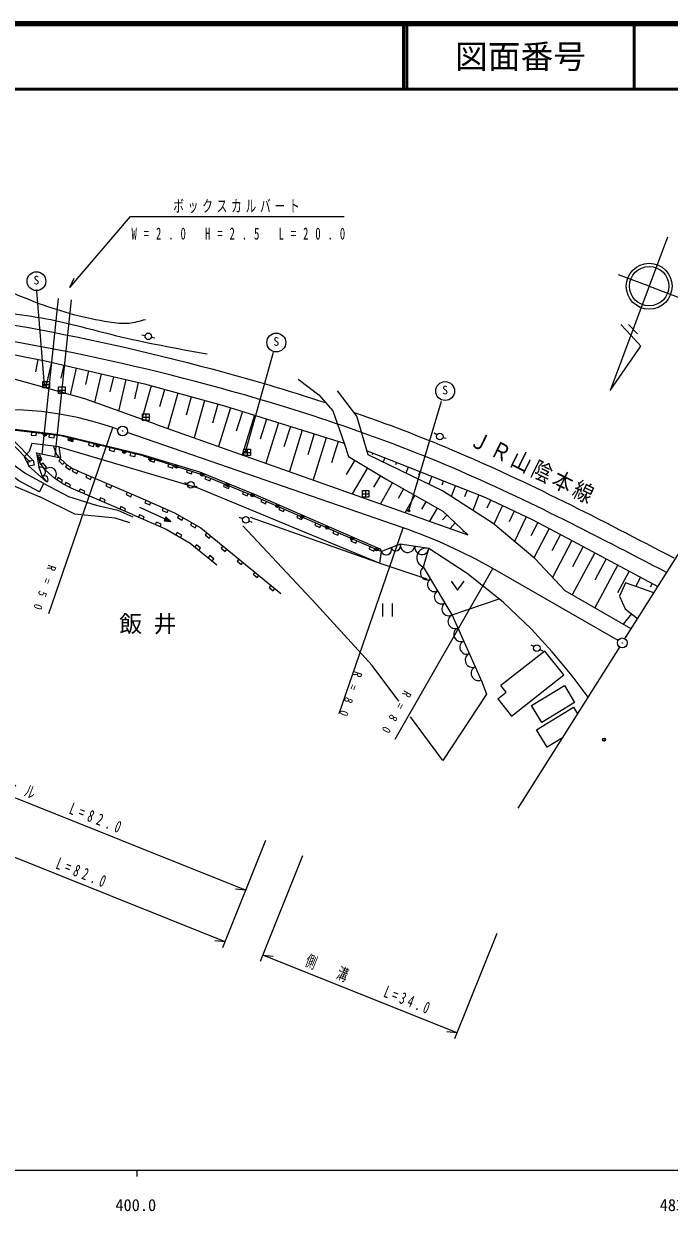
# Model space of a CAD drawing. Units: millimetres, scale not verified. Extents: x 40000 to 680000, y 20000 to 380000.
# Drawn here: x 450728 to 549345, y 198715 to 380000 of the extents above; entities that cross this region are included whole.
import ezdxf
from ezdxf.enums import TextEntityAlignment as Align

# ---------------------------------------------------------------- set-up
doc = ezdxf.new("R2010")
doc.units = ezdxf.units.MM
doc.header["$LTSCALE"] = 1000
doc.header["$PDMODE"] = 32
doc.header["$PDSIZE"] = 500
for name, color, linetype, lineweight in [('M-BGD', 7, 'Continuous', 25), ('M-TTL', 2, 'Continuous', 140), ('M-TTL-BAND', 7, 'Continuous', 25), ('M-TTL-LINE', 7, 'Continuous', 50)]:
    doc.layers.add(name, color=color, linetype=linetype, lineweight=lineweight)
doc.layers.add('M-OTRS', color=6, linetype='Continuous')
doc.layers.add('M-TTL-TXT', color=7, linetype='Continuous')
doc.styles.add('ＭＳ ゴシック', font='')
doc.styles.get('ＭＳ ゴシック').set_extended_font_data('MS Gothic')

msp = doc.modelspace()

# ---------------------------------------------------------------- linework, layer by layer
at = {"layer": 'M-BGD'}
for p, q in [((549092, 347420), (546279, 339931)), ((457747, 339759), (458408, 341170)), ((546279, 339931), (541599, 341689)), ((453894, 324819), (452753, 339175)), ((546279, 339931), (540302, 324016)), ((546279, 339931), (550960, 338172)), ((453530, 314225), (456048, 338055)), ((455519, 314015), (458037, 337845)), ((543138, 334111), (544498, 332644)), ((469267, 332364), (468774, 332448)), ((470248, 332170), (470735, 332060)), ((452885, 328752), (452513, 326853)), ((454955, 328313), (454050, 324413)), ((484594, 314588), (488861, 329887)), ((456849, 327874), (456386, 325878)), ((458744, 327435), (457797, 323352)), ((460638, 326995), (460154, 324909)), ((462532, 326556), (461520, 322191)), ((453666, 324905), (454666, 324905)), ((454166, 325405), (454166, 324405)), ((456555, 324571), (456555, 323571)), ((464427, 326117), (463896, 323826)), ((466321, 325677), (465209, 320880)), ((468216, 325238), (467634, 322731)), ((470182, 324738), (468770, 319613)), ((456055, 324071), (457055, 324071)), ((472220, 324177), (471493, 321540)), ((474257, 323615), (472765, 318196)), ((476295, 323054), (475529, 320271)), ((478333, 322493), (476760, 316782)), ((480371, 321931), (479564, 319003)), ((482305, 321366), (480468, 315469)), ((509579, 305658), (514529, 322403)), ((468878, 319945), (469878, 319945)), ((469378, 320445), (469378, 319445)), ((484135, 320795), (483206, 317812)), ((485965, 320225), (484085, 314189)), ((487795, 319655), (486844, 316602)), ((489626, 319085), (487702, 312909)), ((448912, 318135), (454902, 317427)), ((454540, 289993), (464327, 318351)), ((454902, 317427), (456847, 317144)), ((465117, 318079), (464327, 318351)), ((508701, 303039), (466535, 317589)), ((470862, 318869), (518554, 301990)), ((491456, 318514), (490483, 315392)), ((493286, 317944), (491319, 311629)), ((495116, 317374), (494122, 314182)), ((513855, 317254), (513430, 317517)), ((456847, 317144), (468623, 314302)), ((496946, 316804), (494935, 310349)), ((498777, 316234), (497760, 312971)), ((499692, 315948), (500336, 313957)), ((514762, 316856), (515243, 316722)), ((452665, 314486), (453033, 312283)), ((468623, 314302), (477582, 311613)), ((484359, 314567), (485359, 314567)), ((484859, 315067), (484859, 314067)), ((504068, 314448), (503970, 314196)), ((505868, 313742), (505616, 313099)), ((450882, 311401), (448531, 313093)), ((454221, 310054), (451531, 312464)), ((453033, 312283), (453560, 310871)), ((455480, 310580), (454020, 311910)), ((501312, 313371), (500006, 311194)), ((503265, 312200), (500890, 308242)), ((507667, 313036), (507514, 312646)), ((509467, 312331), (509105, 311410)), ((542573, 286119), (559286, 312614)), ((453560, 310871), (454221, 310054)), ((477582, 311613), (486063, 308153)), ((505217, 311028), (504149, 309248)), ((511266, 311625), (511058, 311095)), ((513065, 310919), (512595, 309720)), ((514865, 310213), (514602, 309544)), ((475791, 309761), (475319, 309926)), ((476746, 309467), (477229, 309337)), ((502462, 308220), (503462, 308220)), ((502962, 308720), (502962, 307720)), ((507048, 309957), (505205, 306715)), ((508759, 308984), (507924, 307516)), ((516664, 309508), (516015, 307853)), ((518464, 308802), (518067, 307792)), ((486063, 308153), (504791, 300008)), ((510469, 308012), (508973, 305381)), ((512179, 307040), (511518, 305877)), ((520263, 308096), (519327, 305711)), ((522065, 307313), (521450, 306024)), ((523869, 306453), (522522, 303627)), ((468422, 306221), (473197, 303992)), ((484167, 304444), (483697, 304614)), ((513890, 306067), (512741, 304048)), ((515380, 304983), (514719, 304282)), ((525673, 305593), (524889, 303947)), ((527477, 304733), (525686, 300974)), ((485102, 304090), (485568, 303906)), ((498914, 274680), (508701, 303039)), ((516649, 303786), (515857, 302945)), ((529248, 303848), (528181, 301812)), ((530985, 302937), (528651, 298487)), ((517919, 302589), (517787, 302449)), ((532721, 302027), (531402, 299511)), ((534458, 301116), (531503, 295480)), ((504791, 300008), (505066, 299888)), ((508253, 300555), (505385, 299421)), ((512636, 299909), (508253, 300555)), ((511810, 297106), (512636, 299909)), ((537958, 299255), (534508, 292801)), ((536204, 300192), (534548, 297095)), ((541466, 297379), (537959, 290818)), ((539712, 298317), (537973, 295063)), ((507462, 270798), (522377, 296827)), ((516193, 289777), (511810, 297106)), ((541522, 285857), (522377, 296827)), ((543220, 296441), (541452, 293134)), ((544974, 295504), (544249, 294147)), ((546728, 294566), (546410, 293971)), ((516193, 289777), (523373, 292192)), ((505542, 291514), (505542, 289514)), ((507062, 289514), (507062, 291514)), ((520612, 279824), (516193, 289777)), ((543560, 289932), (542298, 288325)), ((526249, 260242), (541772, 284850)), ((528680, 284911), (528231, 285132)), ((529585, 284486), (530041, 284282)), ((484627, 247722), (412696, 276513)), ((523148, 276955), (525238, 274298)), ((514778, 267521), (509831, 274168)), ((481478, 239855), (409548, 268646)), ((487658, 255294), (481107, 238927)), ((486896, 236893), (493349, 253016)), ((484627, 247722), (483078, 247889)), ((523013, 241142), (516560, 225020)), ((481478, 239855), (479930, 240022)), ((516932, 225948), (487268, 237821)), ((487268, 237821), (488816, 237654)), ((516932, 225948), (515383, 226116))]:
    msp.add_line(p, q, dxfattribs=at)
for points in [[(457747, 339759), (467058, 350573), (499705, 350573)], [(540302, 324016), (544987, 330802), (543466, 332442), (541946, 334081)], [(410127, 333365), (420377, 333219), (428822, 332486), (447272, 329851), (454007, 328533), (469163, 325019), (481390, 321651), (499692, 315948)], [(470862, 318869), (460047, 322715), (450038, 325548), (438725, 328538)], [(492672, 325724), (495810, 323357), (497971, 320888), (499692, 315948)], [(543521, 287622), (533439, 293415), (528809, 298354), (522430, 303705), (514713, 308695), (503343, 314200), (501624, 320116), (498640, 323974)], [(468987, 314025), (456383, 317084), (448194, 318051), (428822, 315750)], [(451891, 317615), (451844, 317217), (452639, 317124), (452686, 317521)], [(454621, 317292), (454574, 316895), (455369, 316801), (455416, 317198)], [(451691, 313093), (448965, 315867), (448113, 316403)], [(452048, 313444), (449281, 316260), (448379, 316827)], [(451989, 315914), (451565, 314699), (450815, 313885), (451531, 312464)], [(452665, 314486), (456384, 313755), (456145, 315395), (451989, 315914)], [(455286, 315473), (455751, 314237), (456077, 313824)], [(457570, 316796), (457476, 316407), (458253, 316219), (458347, 316607)], [(460721, 316031), (460626, 315642), (461404, 315454), (461498, 315842)], [(454020, 311910), (453284, 312845), (452665, 314486)], [(452931, 312891), (453043, 312950), (453132, 313026), (453214, 313141), (453257, 313250), (453277, 313375), (453250, 313532), (453191, 313644), (453115, 313733), (453000, 313815), (452892, 313858), (452767, 313878)], [(453116, 313291), (453490, 313432), (453208, 314181), (452834, 314040)], [(456077, 313824), (457216, 312786), (458140, 312160), (459172, 311630), (468442, 307663), (473744, 305340), (477764, 303026), (489995, 293009)], [(456145, 315395), (477303, 309136), (505113, 297657), (505385, 299421)], [(463872, 315266), (463777, 314878), (464555, 314689), (464649, 315078)], [(467022, 314501), (466928, 314113), (467705, 313924), (467800, 314313)], [(468987, 314025), (477495, 311332), (486087, 307852), (505385, 299421)], [(470023, 313696), (469903, 313315), (470665, 313074), (470786, 313455)], [(500336, 313957), (506193, 310443), (514745, 305581), (518554, 301990)], [(503169, 314801), (521163, 307743), (528380, 304303), (535327, 300661), (547605, 294097)], [(453156, 308540), (449986, 310217), (448198, 311561), (446814, 311915)], [(446814, 311915), (448148, 309899), (453163, 307773)], [(453899, 312063), (454214, 312311), (453719, 312939), (453404, 312692)], [(456351, 313574), (456081, 313279), (456673, 312740), (456942, 313036)], [(457347, 312697), (457123, 312366), (457785, 311918), (458010, 312249)], [(458301, 312078), (458118, 311722), (458829, 311357), (459012, 311712)], [(472859, 312799), (472739, 312418), (473502, 312176), (473622, 312558)], [(475696, 311901), (475575, 311520), (476338, 311279), (476458, 311660)], [(453156, 308540), (453812, 309822), (450882, 311401)], [(467329, 305094), (457980, 309095), (456710, 309747), (455480, 310580)], [(456426, 309940), (456650, 310271), (455988, 310719), (455764, 310388)], [(460349, 311126), (460192, 310758), (460927, 310444), (461085, 310811)], [(478556, 310902), (478406, 310531), (479148, 310231), (479298, 310602)], [(453817, 309800), (457572, 307834), (461808, 306517), (465108, 305742), (467387, 304744)], [(457701, 309238), (457884, 309594), (457172, 309959), (456989, 309604)], [(459906, 308270), (460063, 308638), (459328, 308953), (459170, 308585)], [(463439, 309804), (463282, 309436), (464017, 309121), (464175, 309489)], [(466529, 308482), (466372, 308114), (467107, 307799), (467265, 308167)], [(481420, 309742), (481270, 309371), (482012, 309071), (482162, 309442)], [(484284, 308582), (484134, 308212), (484875, 307911), (485026, 308282)], [(466940, 303799), (464691, 304519), (458542, 305131), (453163, 307773)], [(463022, 306937), (463180, 307305), (462444, 307619), (462287, 307252)], [(469401, 307243), (469241, 306876), (469973, 306555), (470134, 306922)], [(487099, 307410), (486938, 307043), (487672, 306723), (487832, 307090)], [(466139, 305603), (466296, 305971), (465561, 306286), (465403, 305918)], [(467329, 305094), (472480, 302837), (476168, 300714), (480204, 297408)], [(468983, 304369), (469144, 304735), (468411, 305056), (468251, 304690)], [(472052, 306081), (471891, 305715), (472624, 305394), (472785, 305760)], [(474402, 304961), (474203, 304614), (474896, 304215), (475096, 304562)], [(485337, 304653), (505113, 297657), (512324, 295237)], [(489856, 306206), (489695, 305839), (490428, 305519), (490589, 305885)], [(492612, 305001), (492452, 304635), (493185, 304314), (493346, 304681)], [(471559, 303240), (471719, 303607), (470986, 303928), (470826, 303561)], [(476412, 303804), (476213, 303457), (476906, 303058), (477106, 303405)], [(508031, 276586), (503970, 282042), (495416, 291392), (484210, 303327)], [(495369, 303797), (495209, 303430), (495942, 303110), (496102, 303477)], [(474671, 301576), (474870, 301922), (474177, 302322), (473977, 301975)], [(478678, 302278), (478424, 301968), (479043, 301462), (479297, 301771)], [(498126, 302592), (497966, 302226), (498699, 301906), (498859, 302272)], [(500883, 301388), (500723, 301022), (501456, 300701), (501616, 301068)], [(477487, 299634), (477740, 299944), (477121, 300451), (476868, 300141)], [(481124, 300275), (480871, 299965), (481490, 299458), (481743, 299768)], [(503640, 300184), (503480, 299817), (504213, 299497), (504373, 299863)], [(505066, 299888), (505140, 299856), (505182, 299827), (505225, 299776), (505250, 299732), (505261, 299684), (505265, 299617), (505254, 299567), (505242, 299539)], [(536942, 277193), (534528, 280447), (531431, 284128), (528290, 287584), (523981, 291713), (518460, 296067), (512636, 299909)], [(479505, 297981), (479758, 298291), (479139, 298798), (478886, 298488)], [(483570, 298271), (483317, 297962), (483936, 297455), (484189, 297764)], [(486016, 296268), (485763, 295958), (486382, 295451), (486635, 295761)], [(488463, 294264), (488209, 293955), (488828, 293448), (489082, 293758)], [(516003, 294907), (517003, 293547), (518003, 294907)], [(547006, 293148), (542678, 294656), (541734, 292633), (542611, 290677), (544508, 289188)], [(525238, 274298), (533227, 280582), (530348, 284242), (523635, 278961)], [(520612, 279824), (521408, 277666), (514778, 267521)], [(523148, 276955), (524424, 277959), (523635, 278961)], [(529053, 272234), (534708, 275690), (535341, 274654)], [(533043, 271012), (530681, 269569), (529053, 272234)]]:
    msp.add_lwpolyline(points, dxfattribs=at)
for points in [[(453666, 324405), (453666, 325405), (454666, 325405), (454666, 324405)], [(456055, 323571), (456055, 324571), (457055, 324571), (457055, 323571)], [(468878, 319445), (468878, 320445), (469878, 320445), (469878, 319445)], [(484359, 314067), (484359, 315067), (485359, 315067), (485359, 314067)], [(452323, 312628), (451531, 312464), (451374, 313222), (452166, 313386)], [(502462, 307720), (502462, 308720), (503462, 308720), (503462, 307720)], [(473197, 303992), (472427, 304705), (472156, 304125)], [(473089, 304043), (472437, 304634), (472218, 304163)], [(472980, 304094), (472448, 304563), (472279, 304200)], [(472871, 304145), (472459, 304491), (472341, 304238)], [(472762, 304195), (472470, 304420), (472402, 304275)], [(472617, 304263), (472481, 304349), (472464, 304312)], [(528290, 275914), (533316, 278966), (534892, 276372), (529865, 273320)]]:
    msp.add_lwpolyline(points, close=True, dxfattribs=at)
for centre, radius in [((546279, 339931), 3500), ((546279, 339931), 3000), ((452667, 340704), 1440), ((469760, 332280), 500), ((489314, 331335), 1440), ((453894, 324819), 150), ((453894, 324819), 90), ((453894, 324819), 30), ((515103, 323927), 1440), ((453965, 317286), 250), ((453965, 317286), 150), ((453965, 317286), 50), ((465826, 317834), 750), ((465826, 317834), 30), ((514280, 316990), 500), ((458022, 316603), 250), ((458022, 316603), 150), ((458022, 316603), 50), ((462055, 315630), 250), ((462055, 315630), 150), ((462055, 315630), 50), ((466087, 314657), 250), ((466087, 314657), 150), ((466087, 314657), 50), ((470084, 313602), 250), ((470084, 313602), 150), ((470084, 313602), 50), ((484594, 314588), 150), ((484594, 314588), 90), ((484594, 314588), 30), ((474057, 312410), 250), ((474057, 312410), 150), ((474057, 312410), 50), ((476264, 309597), 500), ((477991, 311176), 250), ((477991, 311176), 150), ((477991, 311176), 50), ((481832, 309609), 250), ((481832, 309609), 150), ((481832, 309609), 50), ((485673, 308042), 250), ((485673, 308042), 150), ((485673, 308042), 50), ((489475, 306396), 250), ((489475, 306396), 150), ((489475, 306396), 50), ((484637, 304273), 500), ((493279, 304742), 250), ((493279, 304742), 150), ((493279, 304742), 50), ((509579, 305658), 150), ((509579, 305658), 90), ((509579, 305658), 30), ((497083, 303087), 250), ((497083, 303087), 150), ((497083, 303087), 50), ((500887, 301433), 250), ((500887, 301433), 150), ((500887, 301433), 50), ((504692, 299779), 250), ((504692, 299779), 150), ((504692, 299779), 50), ((529129, 284691), 500), ((542173, 285484), 750), ((542173, 285484), 30)]:
    msp.add_circle(centre, radius, dxfattribs=at)
for centre, radius, start, end in [((448016, 271087), 50000, 70.96109, 96.60944), ((453295, 311580), 750, 290.45277, 110.45277), ((454740, 311254), 1000, 317.66683, 137.66683), ((453906, 310443), 550, 308.9938, 128.9938), ((482604, 227415), 80000, 60.18726, 70.96109), ((506114, 299710), 800, 201.57576, 21.57576), ((507555, 300280), 750, 201.57576, 21.57576), ((509371, 300390), 1100, 171.60707, 351.60707), ((511548, 300069), 1100, 171.60707, 351.60707), ((512220, 298497), 1450, 73.5707, 253.5707), ((512369, 296171), 1050, 120.88108, 300.88108), ((513447, 294368), 1050, 120.88108, 300.88108), ((514550, 292523), 1100, 120.88108, 300.88108), ((515654, 290678), 1050, 120.88108, 300.88108), ((516635, 288781), 1100, 113.94329, 293.94329), ((517528, 286770), 1100, 113.94329, 293.94329), ((518400, 284806), 1050, 113.94329, 293.94329), ((519273, 282841), 1100, 113.94329, 293.94329), ((520166, 280830), 1100, 113.94329, 293.94329)]:
    msp.add_arc(centre, radius, start, end, dxfattribs=at)
for points, knots in [([(414396, 344372), (417446, 343589), (420496, 342806), (423520, 341926), (427225, 340849), (430890, 339626), (434618, 338634), (439067, 337451), (443604, 336596), (448162, 335907), (450172, 335604), (452188, 335341), (454182, 334966), (457728, 334300), (461205, 333282), (464716, 332427), (469348, 331298), (474039, 330452), (478730, 329605)], [0, 0, 0, 0, 1, 1, 1, 2, 2, 2, 3, 3, 3, 4, 4, 4, 5, 5, 5, 6, 6, 6, 6]), ([(427846, 343525), (432018, 343321), (436190, 343116), (440167, 342114), (444577, 341004), (448747, 338913), (453053, 337318), (456525, 336031), (460085, 335066), (463775, 334496), (464779, 334341), (465792, 334215), (466785, 334308), (467642, 334388), (468483, 334630), (469325, 334872)], [0, 0, 0, 0, 1, 1, 1, 2, 2, 2, 3, 3, 3, 4, 4, 4, 5, 5, 5, 5]), ([(406987, 338794), (410874, 338541), (414761, 338288), (418643, 337966), (439159, 336265), (459542, 332636), (479468, 327305), (485299, 325746), (491090, 324040), (496817, 322156)], [0, 0, 0, 0, 1, 1, 1, 2, 2, 2, 3, 3, 3, 3]), ([(548944, 296220), (537824, 302009), (526705, 307799), (515177, 312649), (503411, 317600), (491220, 321572), (478852, 324883), (459028, 330189), (438750, 333798), (418339, 335485), (414499, 335802), (410655, 336051), (406810, 336300)], [0, 0, 0, 0, 1, 1, 1, 2, 2, 2, 3, 3, 3, 4, 4, 4, 4]), ([(501195, 320676), (506233, 318925), (511216, 317029), (516125, 314963), (527701, 310091), (538870, 304279), (550038, 298468)], [0, 0, 0, 0, 1, 1, 1, 2, 2, 2, 2])]:
    msp.add_open_spline(points, degree=3, knots=knots, dxfattribs=at)
at = {"layer": 'M-OTRS'}
msp.add_point((539376, 270705), dxfattribs=at)
at = {"layer": 'M-TTL'}
msp.add_line((680000, 380000), (40000, 380000), dxfattribs=at)
at = {"layer": 'M-TTL-BAND'}
for p, q in [((40000, 205000), (579000, 205000)), ((468000, 205000), (468000, 204000))]:
    msp.add_line(p, q, dxfattribs=at)
at = {"layer": 'M-TTL-LINE'}
for p, q in [((508747, 380000), (508747, 370000)), ((509247, 380000), (509247, 370000)), ((543997, 380000), (543997, 370000)), ((40000, 370000), (680000, 370000))]:
    msp.add_line(p, q, dxfattribs=at)

# ---------------------------------------------------------------- texts
at = {"layer": 'M-BGD', "style": 'ＭＳ ゴシック'}
for p in [(452217, 339804), (488864, 330435), (514653, 323027)]:
    msp.add_text('S', height=1320, dxfattribs=at).set_placement(p, align=Align.BOTTOM_LEFT)
at = {"layer": 'M-BGD', "attachment_point": 7, "style": 'ＭＳ ゴシック'}
for s, insert, char_height, rotation in [('\\T1.36;\\W0.65;ボックスカルバート', (473572, 351073), 1833, 0.002), ('\\T1.18;\\W0.85;ＪＲ山陰本線', (518439, 315497), 2566, 333.9), ('\\T2.59;\\W0.9;R=50', (454468, 297527), 1320, 250.9), ('\\T2.59;\\W0.9;R=80', (501222, 281279), 1320, 250.9), ('\\T2.59;\\W0.9;R=80', (508875, 278346), 1320, 240.2), ('\\T1.83;\\W0.65;ガードレール\\~\u3000L=82.0', (436750, 267568), 1833, 338.402), ('\\T1.75;\\W0.65;コンクリート\u3000\u3000L=82.0', (434310, 259393), 1833, 338.302), ('\\T1.59;\\W0.65;側\u3000溝\u3000\u3000L=34.0', (493487, 236088), 1833, 338.3)]:
    msp.add_mtext(s, dxfattribs=dict(at, insert=insert, char_height=char_height, rotation=rotation))
for s, insert, char_height in [('\\T2.31;\\W0.65;W=2.0\\~H=2.5\\~L=20.0', (467191, 347025), 1833), ('\\T1.5;飯井', (465308, 286786), 2566)]:
    msp.add_mtext(s, dxfattribs=dict(at, insert=insert, char_height=char_height))
at = {"layer": 'M-TTL-BAND', "style": 'ＭＳ ゴシック'}
for s, p in [('400.0', (467844, 198195)), ('483.0', (551000, 198195))]:
    msp.add_text(s, height=1833, dxfattribs=at).set_placement(p, align=Align.BOTTOM_CENTER)
at = {"layer": 'M-TTL-TXT', "style": 'ＭＳ ゴシック'}
msp.add_text('図面番号', height=3666, dxfattribs=at).set_placement((526622, 375000), align=Align.MIDDLE_CENTER)

doc.saveas('drawing.dxf')
